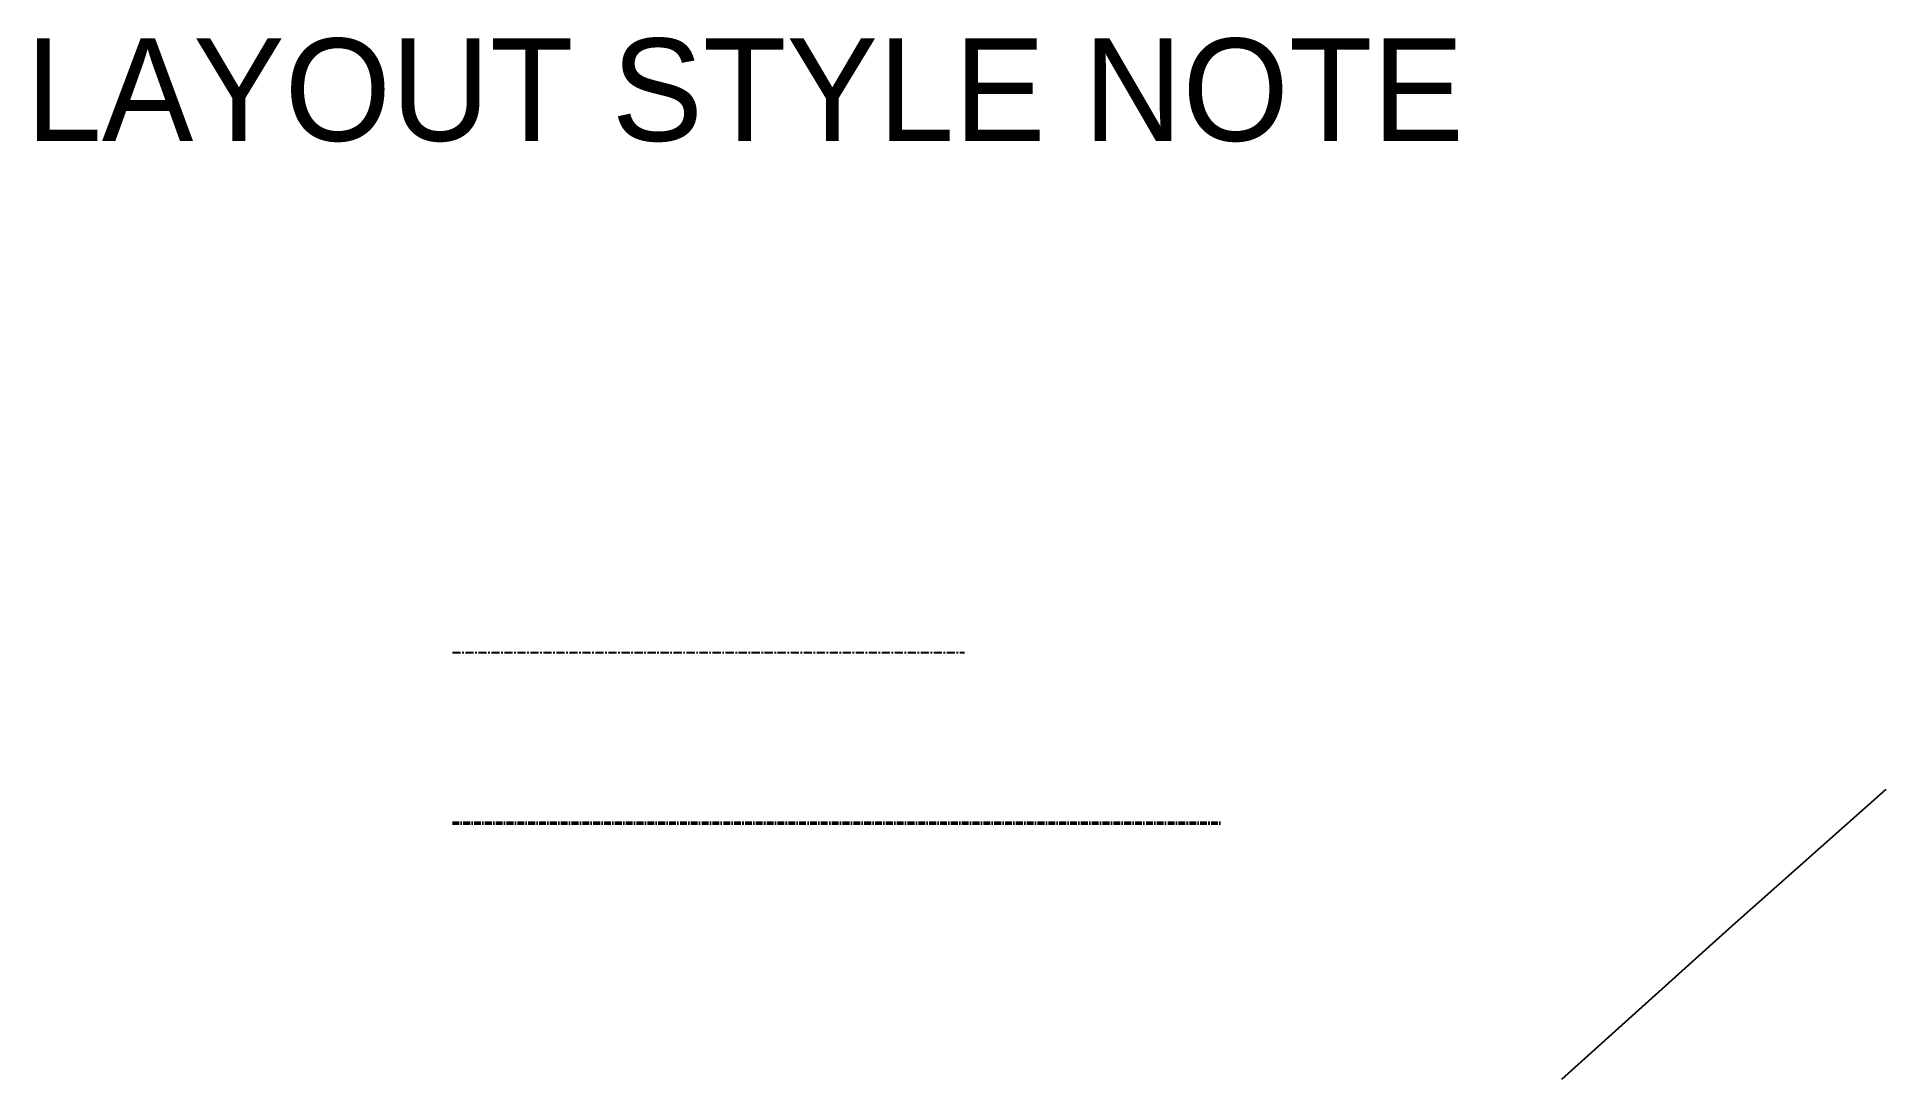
# Paper-space layout 'LayoutStyle' of a CAD drawing. Header units: metres. Extents: x 31 to 248, y 150 to 272.
import ezdxf

# ---------------------------------------------------------------- set-up
doc = ezdxf.new("R2010")
doc.units = ezdxf.units.M
doc.linetypes.add('CENTER', pattern=[5.08, 3.175, -0.635, 0.635, -0.635])
doc.linetypes.add('CENTER2', pattern=[2.541, 1.587, -0.318, 0.318, -0.318])
for name, color, linetype, lineweight in [('BLOCK_BYLAYER', 4, 'CENTER2', 25), ('PAPER_INSERT_LAYER', 1, 'Continuous', 13), ('PAPER_NOTES', 5, 'Continuous', 13)]:
    doc.layers.add(name, color=color, linetype=linetype, lineweight=lineweight)
doc.layers.add('LEADER_LAYER', color=2, linetype='Continuous')
doc.styles.add('OpenSansCondensed-Light', font='OpenSansCondensed-Light.ttf')
doc.dimstyles.new('EZDXF', dxfattribs={"dimtxt": 0.25, "dimasz": 0.175, "dimexe": 0.375, "dimexo": 0.125, "dimgap": 0.1, "dimtad": 1, "dimlfac": 100, "dimzin": 12, "dimdsep": 46, "dimtxsty": 'OpenSansCondensed-Light', "dimblk": 'ARCHTICK', "dimcen": 2.5, "dimazin": 3, "dimtfac": 0.5, "dimtmove": 2, "dimatfit": 3})

# ---------------------------------------------------------------- blocks, each defined once
blk = doc.blocks.new('PaperStyledBlock')
at = {"color": 0, "linetype": 'BYBLOCK', "lineweight": -2, "ltscale": 0.25}
blk.add_line((0, 0), (90, 0), dxfattribs=at)
at = {"layer": 'BLOCK_BYLAYER', "ltscale": 0.6}
blk.add_line((0, 20), (60, 20), dxfattribs=at)
blk = doc.blocks.new('_ARCHTICK')
at = {"color": 0, "linetype": 'BYBLOCK', "const_width": 0.15}
blk.add_lwpolyline([(-0.5, -0.5), (0.5, 0.5)], dxfattribs=at)

psp = doc.layouts.new('LayoutStyle')

# ---------------------------------------------------------------- block references
at = {"layer": 'PAPER_INSERT_LAYER', "color": 1, "linetype": 'CENTER', "lineweight": 50, "ltscale": 0.5}
psp.add_blockref('PaperStyledBlock', (80, 180), dxfattribs=at)

# ---------------------------------------------------------------- texts
at = {"layer": 'PAPER_NOTES', "color": 5}
psp.add_text('LAYOUT STYLE NOTE', height=12, dxfattribs=at).set_placement((30, 260))

# ---------------------------------------------------------------- leaders
at = {"layer": 'LEADER_LAYER'}
psp.add_leader([(210, 150), (230, 168), (248, 184)], dimstyle='EZDXF', dxfattribs=at)

doc.saveas('drawing.dxf')
